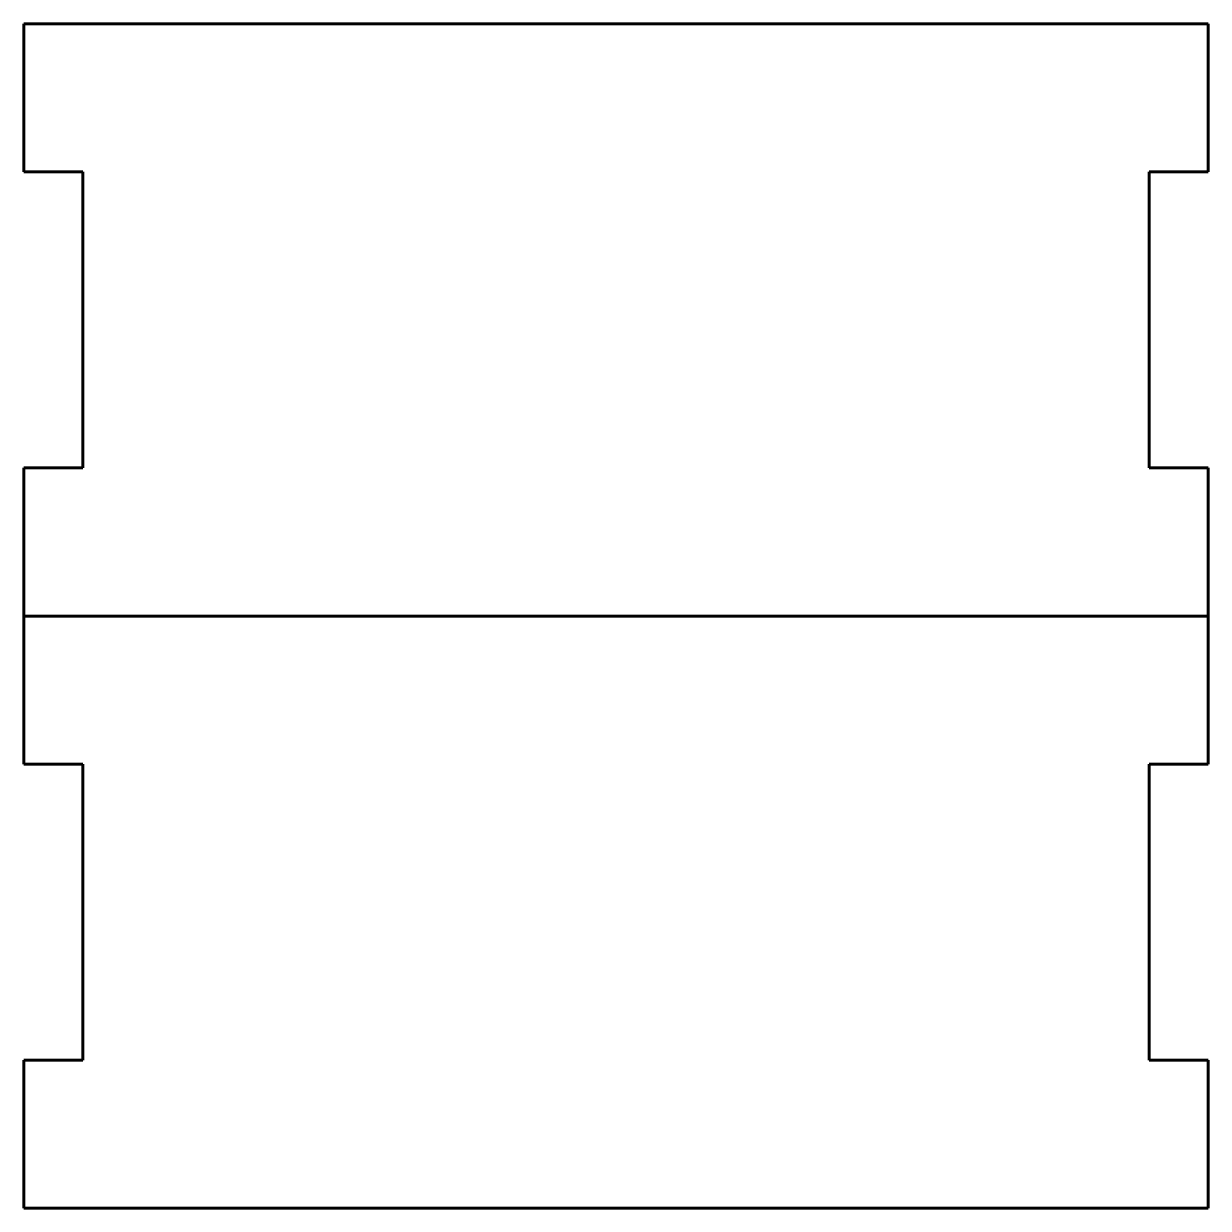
# Model space of a CAD drawing. Header units: millimetres. Extents: x -80 to 0, y -80 to 0.
import ezdxf

# ---------------------------------------------------------------- set-up
doc = ezdxf.new("R2010")
doc.units = ezdxf.units.MM
doc.linetypes.add('K5LT_BASIC', pattern=[0])

msp = doc.modelspace()

# ---------------------------------------------------------------- linework, layer by layer
at = {"color": 150, "linetype": 'K5LT_BASIC', "lineweight": 60, "true_color": 0x0080ff}
for p, q in [((-80, -10), (-80, 0)), ((-80, 0), (-76, 0)), ((-76, 0), (-4, 0)), ((-4, 0), (0, 0)), ((0, 0), (0, -10)), ((-76, -10), (-80, -10)), ((-76, -30), (-76, -10)), ((-4, -10), (-4, -30)), ((0, -10), (-4, -10)), ((-80, -40), (-80, -30)), ((-80, -30), (-76, -30)), ((-4, -30), (0, -30)), ((0, -30), (0, -40)), ((-76, -40), (-80, -40)), ((-80, -50), (-80, -40)), ((-4, -40), (-76, -40)), ((0, -40), (-4, -40)), ((0, -40), (0, -50)), ((-76, -50), (-80, -50)), ((-76, -70), (-76, -50)), ((0, -50), (-4, -50)), ((-4, -50), (-4, -70)), ((-80, -80), (-80, -70)), ((-80, -70), (-76, -70)), ((-4, -70), (0, -70)), ((0, -70), (0, -80)), ((-76, -80), (-80, -80)), ((-4, -80), (-76, -80)), ((0, -80), (-4, -80))]:
    msp.add_line(p, q, dxfattribs=at)

doc.saveas('drawing.dxf')
